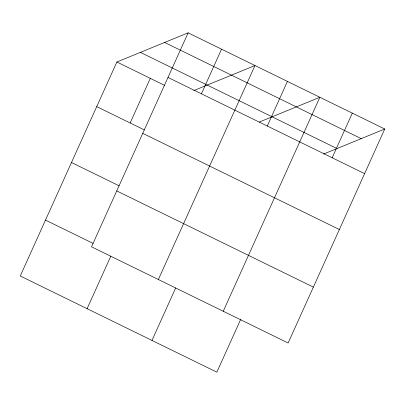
<?xml version="1.0" encoding="UTF-8"?>
<svg xmlns="http://www.w3.org/2000/svg" width="405" height="405" viewBox="0 0 405 405"><rect width="100%" height="100%" fill="white"/><g stroke="black" fill="none" stroke-linecap="round" stroke-linejoin="round"><path stroke-width="0.61" d="M188.133 32.83L91.515 246.817L288.132 343L384.75 129.013L188.133 32.83L116.868 62L20.25 275.987L216.867 372.17L240.818 319.13M130.147 122.973L150.296 78.352M87.1 308.691L110.793 256.218M201.412 93.798L221.555 49.182M158.365 279.516L254.983 65.529L193.798 90.578M151.986 340.433L175.674 287.96M267.28 126.021L287.423 81.4M223.246 311.258L319.864 97.271L259.24 122.087M332.161 157.763L352.309 113.142M323.565 154.057L384.75 129.013M164.612 42.454L361.235 138.642M140.383 52.372L337.006 148.559M167.984 77.446L364.606 173.634M116.868 62L164.455 85.283M96.724 106.621L144.312 129.899M142.747 133.341L339.37 229.524M71.488 162.511L119.075 185.789M116.746 190.922L313.369 287.11M45.487 220.097L93.074 243.375"/></g></svg>
